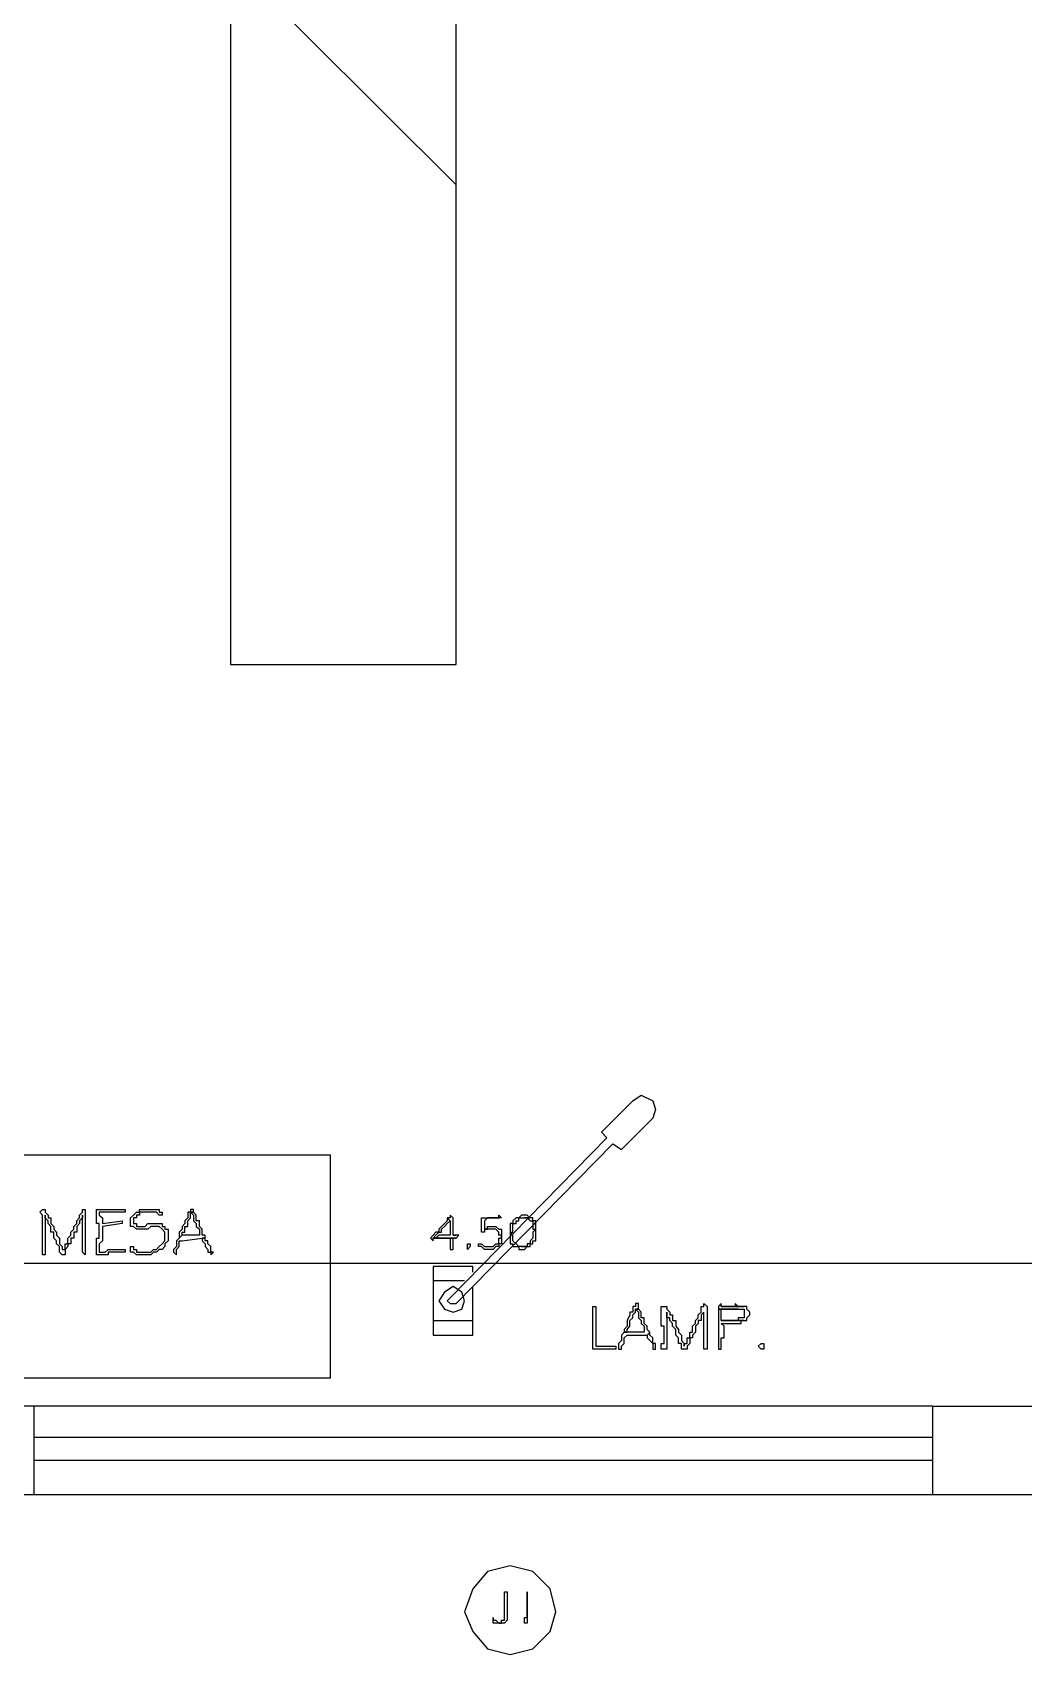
# Model space of a CAD drawing. Header units: millimetres. Extents: x -518.8 to -461.2, y 3.5 to 44.2.
# Drawn here: x -499.084 to -496.872, y 4.398 to 8.018 of the extents above; entities that cross this region are included whole.
import ezdxf

# ---------------------------------------------------------------- set-up
doc = ezdxf.new("R2010")
doc.units = ezdxf.units.MM
doc.header["$MEASUREMENT"] = 0
for name, color, linetype in [('10', 10, 'Continuous'), ('12', 12, 'Continuous'), ('151', 151, 'Continuous'), ('16', 16, 'Continuous'), ('8', 8, 'Continuous'), ('MYSOLIDS', 7, 'Continuous')]:
    doc.layers.add(name, color=color, linetype=linetype)

msp = doc.modelspace()

# ---------------------------------------------------------------- linework, layer by layer
at = {"layer": '10'}
for points in [[(-497.0752, 4.9526), (-495.8211, 4.9526), (-495.8211, 4.9526), (-495.8211, 8.8421)], [(-499.0805, 4.9526), (-500.3346, 4.9526)], [(-499.0805, 4.9526), (-499.0805, 4.7548)], [(-497.0752, 4.9526), (-497.0752, 4.7548)], [(-499.0805, 4.7548), (-500.5324, 4.7548)], [(-494.6181, 4.7548), (-497.0752, 4.7548)]]:
    msp.add_lwpolyline(points, dxfattribs=at)
at = {"layer": '12'}
msp.add_lwpolyline([(-497.9158, 4.4939), (-497.9286, 4.5451), (-497.9669, 4.5834), (-498.0173, 4.5962), (-498.0684, 4.5834), (-498.1008, 4.5451), (-498.1196, 4.4939), (-498.1008, 4.4496), (-498.0684, 4.4112), (-498.0173, 4.3985), (-497.9669, 4.4112), (-497.9286, 4.4496), (-497.9158, 4.4939)], dxfattribs=at)
at = {"layer": '151'}
for points in [[(-498.6414, 8.5112), (-498.6414, 6.6075), (-498.1384, 6.6075), (-498.1384, 8.5112), (-498.6414, 8.5112)], [(-498.1384, 8.1797), (-498.6414, 8.1797), (-498.6414, 8.1797), (-498.1384, 7.6774)], [(-497.8015, 5.5511), (-497.8136, 5.5639), (-497.7436, 5.6338), (-497.7436, 5.6338), (-497.7248, 5.6466), (-497.6993, 5.6338), (-497.6933, 5.6142), (-497.6993, 5.5954)], [(-498.1384, 5.1819), (-497.7887, 5.5383), (-497.7692, 5.5255), (-497.6993, 5.5954)], [(-498.1511, 5.1947), (-497.8015, 5.5511)], [(-498.4188, 5.0157), (-498.4188, 5.5127), (-499.4181, 5.5127), (-499.4181, 5.0157), (-498.4188, 5.0157)], [(-498.1008, 5.2646), (-498.1895, 5.2646)], [(-498.1895, 5.2646), (-498.1895, 5.1112)], [(-498.1008, 5.2518), (-498.1008, 5.2646)], [(-498.1196, 5.2323), (-498.1895, 5.2323)], [(-498.1196, 5.1879), (-498.1256, 5.2067), (-498.1451, 5.2195), (-498.1639, 5.2067), (-498.1767, 5.1879), (-498.1639, 5.1691), (-498.1451, 5.1624), (-498.1256, 5.1691), (-498.1196, 5.1879)], [(-498.1008, 5.1112), (-498.1008, 5.2195)], [(-498.1511, 5.1947), (-498.1579, 5.1879), (-498.1511, 5.1819), (-498.1451, 5.1819), (-498.1384, 5.1819)], [(-498.1895, 5.1436), (-498.1008, 5.1436)], [(-498.1895, 5.1112), (-498.1008, 5.1112)]]:
    msp.add_lwpolyline(points, dxfattribs=at)
at = {"layer": '16'}
msp.add_lwpolyline([(-495.7707, 5.2706), (-500.3797, 5.2706)], dxfattribs=at)
at = {"layer": '8'}
for points in [[(-497.0752, 4.9526), (-499.0805, 4.9526)], [(-497.0752, 4.8827), (-499.0805, 4.8827)], [(-497.0752, 4.8315), (-499.0805, 4.8315)], [(-497.0752, 4.7548), (-499.0805, 4.7548)]]:
    msp.add_lwpolyline(points, dxfattribs=at)
at = {"layer": 'MYSOLIDS'}
for points in [[(-499.0557, 5.3789), (-499.0557, 5.3729), (-499.0557, 5.3661), (-499.0557, 5.3601), (-499.0557, 5.3601), (-499.0557, 5.3533), (-499.0557, 5.3473), (-499.0557, 5.3473), (-499.0557, 5.3406), (-499.0557, 5.3345), (-499.0557, 5.3345), (-499.0557, 5.3278), (-499.0557, 5.3278), (-499.0557, 5.3218), (-499.0557, 5.315), (-499.0557, 5.315), (-499.0557, 5.309), (-499.0557, 5.3022), (-499.0557, 5.3022), (-499.0557, 5.2962), (-499.0557, 5.2902), (-499.0557, 5.2902), (-499.0617, 5.2902), (-499.0617, 5.2902), (-499.0617, 5.2902), (-499.0617, 5.2902), (-499.0617, 5.2962), (-499.0617, 5.2962), (-499.0617, 5.2962), (-499.0617, 5.2962), (-499.0617, 5.3022), (-499.0617, 5.309), (-499.0617, 5.315), (-499.0617, 5.315), (-499.0617, 5.3218), (-499.0617, 5.3278), (-499.0617, 5.3345), (-499.0617, 5.3345), (-499.0617, 5.3406), (-499.0617, 5.3473), (-499.0617, 5.3533), (-499.0617, 5.3533), (-499.0617, 5.3601), (-499.0617, 5.3661), (-499.0617, 5.3729), (-499.0617, 5.3729), (-499.0617, 5.3789), (-499.0677, 5.3857), (-499.0677, 5.3857), (-499.0677, 5.3857), (-499.0677, 5.3857), (-499.0617, 5.3917), (-499.0617, 5.3917), (-499.0617, 5.3917), (-499.0617, 5.3917), (-499.0557, 5.3917), (-499.0557, 5.3857), (-499.0557, 5.3857), (-499.0489, 5.3789), (-499.0489, 5.3789), (-499.0489, 5.3729), (-499.0429, 5.3729), (-499.0429, 5.3661), (-499.0429, 5.3601), (-499.0429, 5.3601), (-499.0361, 5.3533), (-499.0361, 5.3473), (-499.0361, 5.3473), (-499.0301, 5.3406), (-499.0301, 5.3345), (-499.0301, 5.3345), (-499.0233, 5.3278), (-499.0233, 5.3218), (-499.0233, 5.3218), (-499.0233, 5.315), (-499.0173, 5.309), (-499.0173, 5.309), (-499.0173, 5.3022), (-499.0173, 5.3022), (-499.0105, 5.3022), (-499.0105, 5.309), (-499.0105, 5.309), (-499.0105, 5.315), (-499.0045, 5.315), (-499.0045, 5.3218), (-499.0045, 5.3218), (-499.0045, 5.3278), (-498.9978, 5.3345), (-498.9978, 5.3406), (-498.9978, 5.3406), (-498.9918, 5.3473), (-498.9918, 5.3533), (-498.985, 5.3601), (-498.985, 5.3661), (-498.985, 5.3661), (-498.979, 5.3729), (-498.979, 5.3789), (-498.979, 5.3789), (-498.979, 5.3789), (-498.9722, 5.3857), (-498.9722, 5.3917), (-498.9722, 5.3917), (-498.9722, 5.3917), (-498.9722, 5.3917), (-498.9662, 5.3917), (-498.9662, 5.3917), (-498.9662, 5.3857), (-498.9662, 5.3857), (-498.9662, 5.2962), (-498.9662, 5.2962), (-498.9662, 5.2962), (-498.9662, 5.2902), (-498.9662, 5.2902), (-498.9722, 5.2962), (-498.9722, 5.2962), (-498.9722, 5.2962), (-498.9722, 5.2962), (-498.9722, 5.3789), (-498.9722, 5.3729), (-498.979, 5.3661), (-498.979, 5.3601), (-498.985, 5.3533), (-498.985, 5.3473), (-498.985, 5.3406), (-498.9918, 5.3406), (-498.9918, 5.3345), (-498.9918, 5.3278), (-498.9978, 5.3278), (-498.9978, 5.3218), (-498.9978, 5.3218), (-498.9978, 5.315), (-499.0045, 5.315), (-499.0045, 5.309), (-499.0045, 5.309), (-499.0045, 5.309), (-499.0105, 5.3022), (-499.0105, 5.2962), (-499.0105, 5.2902), (-499.0173, 5.2902), (-499.0173, 5.2902), (-499.0173, 5.2902), (-499.0173, 5.2902), (-499.0233, 5.2962), (-499.0233, 5.3022), (-499.0233, 5.3022), (-499.0233, 5.3022), (-499.0233, 5.309), (-499.0301, 5.315), (-499.0301, 5.315), (-499.0301, 5.3218), (-499.0361, 5.3278), (-499.0361, 5.3345), (-499.0361, 5.3406), (-499.0429, 5.3406), (-499.0429, 5.3473), (-499.0429, 5.3533), (-499.0429, 5.3533), (-499.0489, 5.3601), (-499.0489, 5.3601), (-499.0489, 5.3661), (-499.0557, 5.3729), (-499.0557, 5.3729), (-499.0557, 5.3789), (-499.0557, 5.3789), (-499.0557, 5.3789), (-499.0557, 5.3789), (-499.0557, 5.3789)], [(-498.9278, 5.3601), (-498.8835, 5.3661), (-498.8835, 5.3661), (-498.8835, 5.3661), (-498.8835, 5.3661), (-498.8835, 5.3601), (-498.8835, 5.3601), (-498.8835, 5.3601), (-498.8835, 5.3601), (-498.8835, 5.3601), (-498.8835, 5.3601), (-498.9278, 5.3533), (-498.9278, 5.3533), (-498.9278, 5.3533), (-498.9278, 5.3473), (-498.9278, 5.3473), (-498.9278, 5.3406), (-498.9278, 5.3406), (-498.9278, 5.3345), (-498.9278, 5.3278), (-498.9278, 5.3278), (-498.9278, 5.3218), (-498.9278, 5.3218), (-498.9346, 5.315), (-498.9346, 5.309), (-498.9346, 5.3022), (-498.9346, 5.3022), (-498.9346, 5.2962), (-498.9278, 5.2962), (-498.9218, 5.2962), (-498.9151, 5.3022), (-498.9151, 5.3022), (-498.909, 5.3022), (-498.9023, 5.3022), (-498.9023, 5.3022), (-498.8963, 5.3022), (-498.8895, 5.3022), (-498.8895, 5.3022), (-498.8835, 5.3022), (-498.8835, 5.3022), (-498.8767, 5.3022), (-498.8767, 5.3022), (-498.8767, 5.2962), (-498.8767, 5.2962), (-498.8767, 5.2962), (-498.8835, 5.2962), (-498.8895, 5.2962), (-498.8963, 5.2962), (-498.8963, 5.2962), (-498.9023, 5.2962), (-498.9023, 5.2962), (-498.909, 5.2962), (-498.9151, 5.2962), (-498.9151, 5.2902), (-498.9218, 5.2902), (-498.9278, 5.2902), (-498.9278, 5.2902), (-498.9346, 5.2902), (-498.9346, 5.2902), (-498.9406, 5.2902), (-498.9406, 5.2902), (-498.9406, 5.2962), (-498.9406, 5.2962), (-498.9406, 5.3022), (-498.9406, 5.3022), (-498.9406, 5.309), (-498.9406, 5.309), (-498.9406, 5.315), (-498.9406, 5.3218), (-498.9406, 5.3278), (-498.9346, 5.3278), (-498.9346, 5.3345), (-498.9346, 5.3406), (-498.9346, 5.3473), (-498.9346, 5.3473), (-498.9346, 5.3533), (-498.9346, 5.3601), (-498.9406, 5.3601), (-498.9406, 5.3661), (-498.9406, 5.3729), (-498.9406, 5.3729), (-498.9406, 5.3789), (-498.9406, 5.3857), (-498.9406, 5.3857), (-498.9406, 5.3857), (-498.9406, 5.3917), (-498.9406, 5.3917), (-498.9346, 5.3917), (-498.9346, 5.3917), (-498.9278, 5.3917), (-498.9218, 5.3917), (-498.9218, 5.3917), (-498.9218, 5.3917), (-498.9151, 5.3917), (-498.909, 5.3917), (-498.909, 5.3917), (-498.9023, 5.3917), (-498.8963, 5.3917), (-498.8895, 5.3917), (-498.8895, 5.3917), (-498.8835, 5.3917), (-498.8835, 5.3917), (-498.8835, 5.3917), (-498.8767, 5.3917), (-498.8767, 5.3917), (-498.8767, 5.3917), (-498.8767, 5.3917), (-498.8767, 5.3857), (-498.8767, 5.3857), (-498.8835, 5.3857), (-498.8835, 5.3857), (-498.8895, 5.3857), (-498.8963, 5.3857), (-498.9023, 5.3857), (-498.909, 5.3857), (-498.9151, 5.3857), (-498.9218, 5.3857), (-498.9218, 5.3857), (-498.9278, 5.3857), (-498.9346, 5.3857), (-498.9346, 5.3789), (-498.9278, 5.3729), (-498.9278, 5.3729), (-498.9278, 5.3661), (-498.9278, 5.3661), (-498.9278, 5.3601), (-498.9278, 5.3601), (-498.9278, 5.3601), (-498.9278, 5.3601)], [(-498.8008, 5.3789), (-498.8008, 5.3789), (-498.8008, 5.3789), (-498.8008, 5.3789), (-498.8008, 5.3789), (-498.8068, 5.3857), (-498.8068, 5.3857), (-498.8136, 5.3857), (-498.8196, 5.3857), (-498.8196, 5.3857), (-498.8263, 5.3857), (-498.8324, 5.3857), (-498.8324, 5.3857), (-498.8391, 5.3857), (-498.8451, 5.3857), (-498.8451, 5.3789), (-498.8519, 5.3789), (-498.8519, 5.3729), (-498.8579, 5.3729), (-498.8579, 5.3661), (-498.8579, 5.3661), (-498.8579, 5.3601), (-498.8519, 5.3601), (-498.8519, 5.3533), (-498.8451, 5.3533), (-498.8451, 5.3533), (-498.8391, 5.3533), (-498.8391, 5.3533), (-498.8324, 5.3533), (-498.8263, 5.3601), (-498.8263, 5.3601), (-498.8196, 5.3601), (-498.8136, 5.3601), (-498.8068, 5.3601), (-498.8068, 5.3601), (-498.8008, 5.3601), (-498.794, 5.3601), (-498.794, 5.3533), (-498.788, 5.3533), (-498.788, 5.3533), (-498.788, 5.3473), (-498.7812, 5.3473), (-498.7812, 5.3406), (-498.7812, 5.3345), (-498.7812, 5.3345), (-498.7812, 5.3278), (-498.7812, 5.3218), (-498.7812, 5.3218), (-498.788, 5.315), (-498.788, 5.315), (-498.788, 5.309), (-498.794, 5.3022), (-498.794, 5.3022), (-498.794, 5.3022), (-498.8008, 5.3022), (-498.8068, 5.2962), (-498.8068, 5.2962), (-498.8136, 5.2962), (-498.8196, 5.2902), (-498.8196, 5.2902), (-498.8263, 5.2902), (-498.8324, 5.2902), (-498.8391, 5.2902), (-498.8391, 5.2902), (-498.8451, 5.2902), (-498.8451, 5.2902), (-498.8519, 5.2902), (-498.8579, 5.2962), (-498.8579, 5.2962), (-498.8647, 5.2962), (-498.8647, 5.3022), (-498.8647, 5.309), (-498.8647, 5.309), (-498.8647, 5.309), (-498.8647, 5.309), (-498.8647, 5.309), (-498.8647, 5.309), (-498.8579, 5.309), (-498.8579, 5.309), (-498.8579, 5.309), (-498.8579, 5.309), (-498.8579, 5.3022), (-498.8519, 5.3022), (-498.8519, 5.2962), (-498.8451, 5.2962), (-498.8391, 5.2962), (-498.8391, 5.2962), (-498.8324, 5.2962), (-498.8263, 5.2962), (-498.8196, 5.2962), (-498.8196, 5.2962), (-498.8136, 5.3022), (-498.8068, 5.3022), (-498.8068, 5.3022), (-498.8008, 5.309), (-498.8008, 5.309), (-498.8008, 5.309), (-498.794, 5.315), (-498.794, 5.315), (-498.788, 5.3218), (-498.788, 5.3278), (-498.788, 5.3278), (-498.788, 5.3345), (-498.788, 5.3406), (-498.788, 5.3406), (-498.794, 5.3473), (-498.794, 5.3473), (-498.794, 5.3473), (-498.8008, 5.3533), (-498.8068, 5.3533), (-498.8068, 5.3533), (-498.8136, 5.3533), (-498.8136, 5.3533), (-498.8196, 5.3533), (-498.8263, 5.3473), (-498.8324, 5.3473), (-498.8391, 5.3473), (-498.8391, 5.3473), (-498.8451, 5.3473), (-498.8519, 5.3473), (-498.8519, 5.3473), (-498.8579, 5.3533), (-498.8579, 5.3533), (-498.8647, 5.3533), (-498.8647, 5.3601), (-498.8647, 5.3661), (-498.8647, 5.3661), (-498.8647, 5.3661), (-498.8647, 5.3729), (-498.8579, 5.3789), (-498.8579, 5.3789), (-498.8519, 5.3857), (-498.8519, 5.3857), (-498.8451, 5.3857), (-498.8451, 5.3917), (-498.8391, 5.3917), (-498.8324, 5.3917), (-498.8324, 5.3917), (-498.8263, 5.3917), (-498.8196, 5.3917), (-498.8196, 5.3917), (-498.8136, 5.3917), (-498.8068, 5.3917), (-498.8068, 5.3917), (-498.8008, 5.3917), (-498.8008, 5.3857), (-498.794, 5.3857), (-498.794, 5.3857), (-498.794, 5.3789), (-498.794, 5.3789), (-498.8008, 5.3789), (-498.8008, 5.3789), (-498.8008, 5.3789), (-498.8008, 5.3789), (-498.8008, 5.3789)], [(-498.7241, 5.3857), (-498.7308, 5.3857), (-498.7241, 5.3789), (-498.7241, 5.3789), (-498.7241, 5.3729), (-498.7241, 5.3661), (-498.7181, 5.3601), (-498.7181, 5.3601), (-498.7181, 5.3533), (-498.7181, 5.3533), (-498.7113, 5.3473), (-498.7113, 5.3406), (-498.7113, 5.3406), (-498.7113, 5.3345), (-498.7496, 5.3345), (-498.7564, 5.3278), (-498.7564, 5.3278), (-498.7624, 5.3218), (-498.7624, 5.315), (-498.7624, 5.315), (-498.7624, 5.315), (-498.7624, 5.309), (-498.7692, 5.3022), (-498.7692, 5.2962), (-498.7692, 5.2962), (-498.7692, 5.2962), (-498.7624, 5.2902), (-498.7624, 5.2962), (-498.7624, 5.2962), (-498.7624, 5.3022), (-498.7564, 5.309), (-498.7564, 5.309), (-498.7564, 5.309), (-498.7564, 5.315), (-498.7564, 5.3218), (-498.7496, 5.3218), (-498.7053, 5.3278), (-498.6985, 5.3278), (-498.6985, 5.3345), (-498.7053, 5.3345), (-498.7053, 5.3406), (-498.7053, 5.3473), (-498.7053, 5.3473), (-498.7113, 5.3533), (-498.7113, 5.3601), (-498.7113, 5.3601), (-498.7113, 5.3661), (-498.7181, 5.3661), (-498.7181, 5.3729), (-498.7181, 5.3729), (-498.7181, 5.3789), (-498.7181, 5.3789), (-498.7241, 5.3857), (-498.7241, 5.3857)], [(-498.7308, 5.3917), (-498.7308, 5.3917), (-498.7308, 5.3917), (-498.7308, 5.3917), (-498.7308, 5.3857), (-498.7369, 5.3857), (-498.7369, 5.3789), (-498.7369, 5.3729), (-498.7436, 5.3661), (-498.7436, 5.3601), (-498.7496, 5.3533), (-498.7496, 5.3533), (-498.7496, 5.3473), (-498.7496, 5.3473), (-498.7564, 5.3406), (-498.7564, 5.3345), (-498.7564, 5.3278), (-498.7496, 5.3345), (-498.7496, 5.3345), (-498.7496, 5.3406), (-498.7436, 5.3406), (-498.7436, 5.3473), (-498.7436, 5.3533), (-498.7436, 5.3533), (-498.7369, 5.3533), (-498.7369, 5.3601), (-498.7369, 5.3661), (-498.7369, 5.3661), (-498.7308, 5.3729), (-498.7308, 5.3789), (-498.7308, 5.3857), (-498.7241, 5.3857), (-498.7241, 5.3917), (-498.7241, 5.3917), (-498.7308, 5.3917), (-498.7308, 5.3917)], [(-498.1579, 5.3729), (-498.1579, 5.3661), (-498.1579, 5.3661), (-498.1639, 5.3601), (-498.1639, 5.3601), (-498.1639, 5.3601), (-498.1707, 5.3533), (-498.1707, 5.3533), (-498.1707, 5.3533), (-498.1767, 5.3473), (-498.1767, 5.3473), (-498.1767, 5.3406), (-498.1835, 5.3406), (-498.1835, 5.3406), (-498.1895, 5.3345), (-498.1895, 5.3345), (-498.1895, 5.3345), (-498.1895, 5.3345), (-498.1955, 5.3278), (-498.1955, 5.3278), (-498.1955, 5.3278), (-498.1895, 5.3218), (-498.1895, 5.3218), (-498.1895, 5.3278), (-498.1835, 5.3278), (-498.1835, 5.3278), (-498.1767, 5.3278), (-498.1767, 5.3278), (-498.1707, 5.3278), (-498.1707, 5.3278), (-498.1639, 5.3278), (-498.1639, 5.3278), (-498.1579, 5.3278), (-498.1579, 5.3278), (-498.1511, 5.3278), (-498.1451, 5.3278), (-498.1451, 5.3278), (-498.1451, 5.3278), (-498.1451, 5.3278), (-498.1384, 5.3278), (-498.1895, 5.3278), (-498.1835, 5.3345), (-498.1835, 5.3345), (-498.1835, 5.3345), (-498.1767, 5.3406), (-498.1767, 5.3406), (-498.1707, 5.3406), (-498.1707, 5.3473), (-498.1707, 5.3473), (-498.1639, 5.3533), (-498.1639, 5.3533), (-498.1639, 5.3533), (-498.1579, 5.3601), (-498.1579, 5.3601), (-498.1579, 5.3601), (-498.1511, 5.3661), (-498.1511, 5.3661), (-498.1579, 5.3729), (-498.1579, 5.3729)], [(-498.1511, 5.3789), (-498.1511, 5.3789), (-498.1511, 5.3729), (-498.1511, 5.3729), (-498.1579, 5.3729), (-498.1511, 5.3661), (-498.1511, 5.3661), (-498.1511, 5.3601), (-498.1511, 5.3601), (-498.1511, 5.3533), (-498.1511, 5.3533), (-498.1511, 5.3533), (-498.1511, 5.3473), (-498.1511, 5.3473), (-498.1511, 5.3406), (-498.1511, 5.3406), (-498.1511, 5.3345), (-498.1511, 5.3345), (-498.1579, 5.3345), (-498.1579, 5.3345), (-498.1639, 5.3345), (-498.1639, 5.3345), (-498.1707, 5.3345), (-498.1707, 5.3345), (-498.1767, 5.3345), (-498.1767, 5.3345), (-498.1835, 5.3278), (-498.1835, 5.3278), (-498.1895, 5.3278), (-498.1384, 5.3278), (-498.1384, 5.3278), (-498.1324, 5.3345), (-498.1384, 5.3345), (-498.1451, 5.3345), (-498.1451, 5.3406), (-498.1451, 5.3406), (-498.1451, 5.3473), (-498.1451, 5.3473), (-498.1451, 5.3533), (-498.1451, 5.3533), (-498.1451, 5.3601), (-498.1451, 5.3601), (-498.1451, 5.3661), (-498.1451, 5.3661), (-498.1451, 5.3729), (-498.1451, 5.3729), (-498.1451, 5.3729), (-498.1511, 5.3789), (-498.1511, 5.3789)], [(-498.0752, 5.3661), (-498.0752, 5.3661), (-498.0752, 5.3601), (-498.0752, 5.3601), (-498.0752, 5.3601), (-498.0752, 5.3533), (-498.0752, 5.3473), (-498.0752, 5.3473), (-498.0752, 5.3473), (-498.0752, 5.3473), (-498.0684, 5.3473), (-498.0684, 5.3533), (-498.0684, 5.3533), (-498.0624, 5.3533), (-498.0624, 5.3533), (-498.0557, 5.3533), (-498.0557, 5.3533), (-498.0557, 5.3533), (-498.0496, 5.3533), (-498.0496, 5.3533), (-498.0429, 5.3473), (-498.0429, 5.3473), (-498.0429, 5.3473), (-498.0369, 5.3473), (-498.0369, 5.3406), (-498.0369, 5.3406), (-498.0369, 5.3345), (-498.0369, 5.3345), (-498.0369, 5.3345), (-498.0369, 5.3278), (-498.0369, 5.3218), (-498.0369, 5.3218), (-498.0369, 5.3218), (-498.0369, 5.315), (-498.0429, 5.315), (-498.0429, 5.315), (-498.0429, 5.309), (-498.0429, 5.309), (-498.0496, 5.309), (-498.0496, 5.309), (-498.0557, 5.3022), (-498.0557, 5.3022), (-498.0624, 5.3022), (-498.0624, 5.3022), (-498.0684, 5.3022), (-498.0684, 5.3022), (-498.0752, 5.3022), (-498.0752, 5.3022), (-498.0812, 5.309), (-498.0812, 5.309), (-498.0812, 5.309), (-498.088, 5.309), (-498.088, 5.315), (-498.088, 5.315), (-498.088, 5.315), (-498.0812, 5.315), (-498.0812, 5.315), (-498.0812, 5.315), (-498.0812, 5.315), (-498.0812, 5.315), (-498.0812, 5.315), (-498.0752, 5.309), (-498.0752, 5.309), (-498.0752, 5.309), (-498.0684, 5.309), (-498.0684, 5.309), (-498.0684, 5.309), (-498.0624, 5.309), (-498.0624, 5.309), (-498.0557, 5.309), (-498.0557, 5.309), (-498.0496, 5.315), (-498.0496, 5.315), (-498.0496, 5.315), (-498.0429, 5.315), (-498.0429, 5.3218), (-498.0429, 5.3218), (-498.0429, 5.3278), (-498.0369, 5.3278), (-498.0369, 5.3345), (-498.0429, 5.3345), (-498.0429, 5.3406), (-498.0429, 5.3406), (-498.0429, 5.3406), (-498.0429, 5.3406), (-498.0496, 5.3473), (-498.0496, 5.3473), (-498.0496, 5.3473), (-498.0557, 5.3473), (-498.0557, 5.3473), (-498.0624, 5.3473), (-498.0624, 5.3473), (-498.0624, 5.3473), (-498.0684, 5.3473), (-498.0684, 5.3473), (-498.0752, 5.3473), (-498.0752, 5.3406), (-498.0752, 5.3406), (-498.0812, 5.3406), (-498.0812, 5.3406), (-498.0812, 5.3406), (-498.0812, 5.3406), (-498.0812, 5.3473), (-498.0812, 5.3473), (-498.0812, 5.3473), (-498.0812, 5.3533), (-498.0812, 5.3533), (-498.0812, 5.3533), (-498.0812, 5.3601), (-498.0812, 5.3661), (-498.0812, 5.3661), (-498.0812, 5.3661), (-498.0812, 5.3661), (-498.0812, 5.3729), (-498.0812, 5.3729), (-498.0812, 5.3729), (-498.0752, 5.3729), (-498.0752, 5.3729), (-498.0684, 5.3729), (-498.0684, 5.3729), (-498.0624, 5.3729), (-498.0624, 5.3729), (-498.0557, 5.3729), (-498.0557, 5.3729), (-498.0496, 5.3729), (-498.0496, 5.3729), (-498.0496, 5.3729), (-498.0429, 5.3729), (-498.0429, 5.3789), (-498.0429, 5.3789), (-498.0369, 5.3729), (-498.0369, 5.3729), (-498.0369, 5.3729), (-498.0369, 5.3729), (-498.0369, 5.3729), (-498.0429, 5.3729), (-498.0429, 5.3729), (-498.0429, 5.3729), (-498.0496, 5.3729), (-498.0496, 5.3729), (-498.0557, 5.3729), (-498.0624, 5.3729), (-498.0624, 5.3729), (-498.0684, 5.3729), (-498.0752, 5.3661), (-498.0752, 5.3661), (-498.0752, 5.3661), (-498.0752, 5.3661), (-498.0752, 5.3661), (-498.0752, 5.3661)], [(-497.9857, 5.3789), (-497.9857, 5.3789), (-497.9925, 5.3789), (-497.9925, 5.3789), (-497.9985, 5.3729), (-497.9985, 5.3729), (-498.0045, 5.3729), (-498.0045, 5.3729), (-498.0113, 5.3661), (-498.0113, 5.3661), (-498.0113, 5.3661), (-498.0113, 5.3601), (-498.0173, 5.3601), (-498.0173, 5.3533), (-498.0173, 5.3533), (-498.0173, 5.3533), (-498.0173, 5.3473), (-498.0173, 5.3473), (-498.0173, 5.3406), (-498.0173, 5.3406), (-498.0173, 5.3345), (-498.0173, 5.3345), (-498.0173, 5.3278), (-498.0173, 5.3278), (-498.0173, 5.3218), (-498.0173, 5.3218), (-498.0173, 5.315), (-498.0113, 5.315), (-498.0113, 5.315), (-498.0113, 5.309), (-498.0045, 5.309), (-498.0045, 5.309), (-497.9985, 5.309), (-497.9985, 5.309), (-497.9985, 5.3022), (-497.9925, 5.3022), (-497.9925, 5.3022), (-497.9857, 5.3022), (-497.9857, 5.3022), (-497.9797, 5.309), (-497.9797, 5.309), (-497.9797, 5.309), (-497.9925, 5.309), (-497.9925, 5.309), (-497.9925, 5.309), (-497.9985, 5.309), (-497.9985, 5.309), (-498.0045, 5.315), (-498.0045, 5.315), (-498.0045, 5.315), (-498.0113, 5.3218), (-498.0113, 5.3218), (-498.0113, 5.3278), (-498.0113, 5.3278), (-498.0113, 5.3345), (-498.0113, 5.3345), (-498.0173, 5.3406), (-498.0173, 5.3406), (-498.0113, 5.3406), (-498.0113, 5.3473), (-498.0113, 5.3473), (-498.0113, 5.3533), (-498.0113, 5.3533), (-498.0113, 5.3601), (-498.0113, 5.3601), (-498.0045, 5.3601), (-498.0045, 5.3661), (-498.0045, 5.3661), (-497.9985, 5.3661), (-497.9985, 5.3661), (-497.9985, 5.3729), (-497.9925, 5.3729), (-497.9925, 5.3729), (-497.9857, 5.3729), (-497.973, 5.3729), (-497.973, 5.3729), (-497.973, 5.3729), (-497.9797, 5.3789), (-497.9797, 5.3789), (-497.9857, 5.3789), (-497.9857, 5.3789)], [(-497.973, 5.3729), (-497.9857, 5.3729), (-497.9857, 5.3729), (-497.9797, 5.3729), (-497.9797, 5.3729), (-497.973, 5.3661), (-497.973, 5.3661), (-497.9669, 5.3661), (-497.9669, 5.3661), (-497.9669, 5.3601), (-497.9669, 5.3601), (-497.9669, 5.3533), (-497.9669, 5.3533), (-497.9669, 5.3473), (-497.9602, 5.3473), (-497.9602, 5.3473), (-497.9669, 5.3406), (-497.9669, 5.3406), (-497.9669, 5.3345), (-497.9669, 5.3345), (-497.9669, 5.3345), (-497.9669, 5.3278), (-497.9669, 5.3278), (-497.973, 5.3218), (-497.973, 5.3218), (-497.973, 5.3218), (-497.973, 5.315), (-497.9797, 5.315), (-497.9797, 5.315), (-497.9797, 5.309), (-497.9857, 5.309), (-497.9857, 5.309), (-497.9925, 5.309), (-497.9797, 5.309), (-497.973, 5.309), (-497.973, 5.315), (-497.973, 5.315), (-497.9669, 5.315), (-497.9669, 5.3218), (-497.9669, 5.3218), (-497.9602, 5.3218), (-497.9602, 5.3278), (-497.9602, 5.3278), (-497.9602, 5.3345), (-497.9602, 5.3345), (-497.9602, 5.3406), (-497.9602, 5.3406), (-497.9602, 5.3473), (-497.9602, 5.3473), (-497.9602, 5.3533), (-497.9602, 5.3533), (-497.9602, 5.3601), (-497.9602, 5.3601), (-497.9602, 5.3661), (-497.9669, 5.3661), (-497.9669, 5.3661), (-497.9669, 5.3661), (-497.9669, 5.3729), (-497.973, 5.3729), (-497.973, 5.3729)], [(-498.6985, 5.3278), (-498.7053, 5.3278), (-498.7053, 5.3278), (-498.7053, 5.3218), (-498.6985, 5.315), (-498.6985, 5.315), (-498.6985, 5.309), (-498.6925, 5.3022), (-498.6925, 5.2962), (-498.6857, 5.2962), (-498.6857, 5.2902), (-498.6857, 5.2902), (-498.6857, 5.2902), (-498.6797, 5.2962), (-498.6857, 5.2962), (-498.6857, 5.3022), (-498.6857, 5.309), (-498.6925, 5.315), (-498.6925, 5.3218), (-498.6985, 5.3218), (-498.6985, 5.3278), (-498.6985, 5.3278)], [(-498.1451, 5.3278), (-498.1511, 5.3278), (-498.1511, 5.3278), (-498.1511, 5.3278), (-498.1511, 5.3218), (-498.1511, 5.315), (-498.1511, 5.309), (-498.1511, 5.309), (-498.1511, 5.3022), (-498.1511, 5.3022), (-498.1511, 5.3022), (-498.1451, 5.3022), (-498.1451, 5.309), (-498.1451, 5.309), (-498.1451, 5.309), (-498.1451, 5.315), (-498.1451, 5.315), (-498.1451, 5.3218), (-498.1451, 5.3218), (-498.1451, 5.3278), (-498.1451, 5.3278), (-498.1451, 5.3278)], [(-498.1384, 5.3345), (-498.1384, 5.3345), (-498.1451, 5.3345), (-498.1451, 5.3345), (-498.1451, 5.3345), (-498.1384, 5.3345), (-498.1384, 5.3345), (-498.1384, 5.3345), (-498.1384, 5.3345)], [(-498.1128, 5.3022), (-498.1128, 5.309), (-498.1128, 5.309), (-498.1128, 5.309), (-498.1128, 5.309), (-498.1128, 5.315), (-498.1128, 5.315), (-498.1128, 5.315), (-498.1128, 5.315), (-498.1068, 5.315), (-498.1068, 5.315), (-498.1068, 5.309), (-498.1068, 5.309), (-498.1068, 5.309), (-498.1068, 5.309), (-498.1128, 5.3022), (-498.1128, 5.3022), (-498.1128, 5.3022), (-498.1128, 5.3022), (-498.1128, 5.3022)], [(-497.7376, 5.1819), (-497.7376, 5.1819), (-497.7376, 5.1819), (-497.7376, 5.1751), (-497.7436, 5.1751), (-497.7436, 5.1691), (-497.7436, 5.1624), (-497.7504, 5.1624), (-497.7504, 5.1563), (-497.7564, 5.1436), (-497.7564, 5.1436), (-497.7564, 5.1368), (-497.7564, 5.1368), (-497.7564, 5.1308), (-497.7632, 5.124), (-497.7632, 5.124), (-497.7632, 5.118), (-497.7564, 5.118), (-497.7564, 5.118), (-497.7564, 5.124), (-497.7504, 5.1308), (-497.7504, 5.1368), (-497.7504, 5.1368), (-497.7504, 5.1368), (-497.7504, 5.1436), (-497.7436, 5.1496), (-497.7436, 5.1496), (-497.7436, 5.1563), (-497.7376, 5.1624), (-497.7376, 5.1624), (-497.7376, 5.1691), (-497.7308, 5.1691), (-497.7308, 5.1751), (-497.7308, 5.1819), (-497.7376, 5.1819), (-497.7376, 5.1819)], [(-497.6677, 5.1624), (-497.6677, 5.1563), (-497.6677, 5.1563), (-497.6677, 5.1496), (-497.6677, 5.1436), (-497.6677, 5.1368), (-497.6677, 5.1368), (-497.6677, 5.1368), (-497.6677, 5.1308), (-497.6677, 5.124), (-497.6677, 5.118), (-497.6677, 5.118), (-497.6677, 5.1112), (-497.6677, 5.1052), (-497.6677, 5.1052), (-497.6677, 5.0992), (-497.6677, 5.0924), (-497.6677, 5.0924), (-497.6677, 5.0864), (-497.6677, 5.0797), (-497.6737, 5.0797), (-497.6737, 5.0797), (-497.6737, 5.0797), (-497.6737, 5.0797), (-497.6737, 5.0797), (-497.6737, 5.0797), (-497.6805, 5.0797), (-497.6805, 5.0797), (-497.6805, 5.0864), (-497.6805, 5.0864), (-497.6805, 5.0924), (-497.6737, 5.0924), (-497.6737, 5.0992), (-497.6737, 5.1052), (-497.6737, 5.1052), (-497.6737, 5.1112), (-497.6737, 5.118), (-497.6737, 5.124), (-497.6737, 5.1308), (-497.6805, 5.1308), (-497.6805, 5.1368), (-497.6805, 5.1436), (-497.6805, 5.1496), (-497.6805, 5.1496), (-497.6805, 5.1563), (-497.6805, 5.1624), (-497.6805, 5.1624), (-497.6805, 5.1691), (-497.6805, 5.1691), (-497.6805, 5.1751), (-497.6805, 5.1751), (-497.6737, 5.1751), (-497.6737, 5.1751), (-497.6737, 5.1751), (-497.6737, 5.1751), (-497.6737, 5.1751), (-497.6677, 5.1751), (-497.6677, 5.1691), (-497.6609, 5.1624), (-497.6609, 5.1624), (-497.6609, 5.1563), (-497.6609, 5.1563), (-497.6549, 5.1563), (-497.6549, 5.1496), (-497.6549, 5.1436), (-497.6481, 5.1436), (-497.6481, 5.1368), (-497.6481, 5.1308), (-497.6421, 5.124), (-497.6421, 5.124), (-497.6421, 5.118), (-497.6421, 5.118), (-497.6354, 5.1112), (-497.6354, 5.1052), (-497.6354, 5.0992), (-497.6354, 5.0992), (-497.6293, 5.0924), (-497.6293, 5.0864), (-497.6293, 5.0864), (-497.6293, 5.0924), (-497.6226, 5.0924), (-497.6226, 5.0992), (-497.6226, 5.0992), (-497.6226, 5.1052), (-497.6166, 5.1052), (-497.6166, 5.1112), (-497.6166, 5.118), (-497.6105, 5.118), (-497.6105, 5.124), (-497.6105, 5.1308), (-497.6038, 5.1368), (-497.6038, 5.1368), (-497.6038, 5.1436), (-497.5978, 5.1496), (-497.5978, 5.1563), (-497.5978, 5.1563), (-497.591, 5.1624), (-497.591, 5.1691), (-497.591, 5.1691), (-497.591, 5.1751), (-497.585, 5.1751), (-497.585, 5.1751), (-497.585, 5.1819), (-497.585, 5.1819), (-497.5782, 5.1751), (-497.5782, 5.1751), (-497.5782, 5.1751), (-497.5782, 5.1751), (-497.5782, 5.0864), (-497.5782, 5.0797), (-497.5782, 5.0797), (-497.5782, 5.0797), (-497.5782, 5.0797), (-497.585, 5.0797), (-497.585, 5.0797), (-497.585, 5.0864), (-497.585, 5.0864), (-497.585, 5.1624), (-497.591, 5.1563), (-497.591, 5.1496), (-497.591, 5.1436), (-497.5978, 5.1436), (-497.5978, 5.1368), (-497.6038, 5.1308), (-497.6038, 5.124), (-497.6038, 5.118), (-497.6038, 5.118), (-497.6105, 5.1112), (-497.6105, 5.1112), (-497.6105, 5.1052), (-497.6166, 5.1052), (-497.6166, 5.0992), (-497.6166, 5.0992), (-497.6166, 5.0924), (-497.6166, 5.0924), (-497.6226, 5.0864), (-497.6226, 5.0797), (-497.6293, 5.0797), (-497.6293, 5.0797), (-497.6293, 5.0797), (-497.6293, 5.0797), (-497.6293, 5.0797), (-497.6354, 5.0797), (-497.6354, 5.0864), (-497.6354, 5.0924), (-497.6354, 5.0924), (-497.6421, 5.0924), (-497.6421, 5.0992), (-497.6421, 5.1052), (-497.6481, 5.1112), (-497.6481, 5.118), (-497.6481, 5.118), (-497.6481, 5.124), (-497.6549, 5.1308), (-497.6549, 5.1308), (-497.6549, 5.1368), (-497.6609, 5.1436), (-497.6609, 5.1436), (-497.6609, 5.1496), (-497.6677, 5.1496), (-497.6677, 5.1563), (-497.6677, 5.1624), (-497.6677, 5.1624), (-497.6677, 5.1624), (-497.6677, 5.1624), (-497.6677, 5.1624), (-497.6677, 5.1624)], [(-497.5466, 5.1819), (-497.5527, 5.1751), (-497.5527, 5.1751), (-497.5527, 5.1751), (-497.5527, 5.1691), (-497.5083, 5.1691), (-497.5083, 5.1691), (-497.5083, 5.1691), (-497.5023, 5.1691), (-497.4955, 5.1691), (-497.4955, 5.1691), (-497.4955, 5.1624), (-497.4955, 5.1624), (-497.4955, 5.1563), (-497.4955, 5.1563), (-497.4955, 5.1496), (-497.5023, 5.1496), (-497.5023, 5.1496), (-497.5083, 5.1496), (-497.5083, 5.1436), (-497.5151, 5.1436), (-497.5151, 5.1436), (-497.5211, 5.1436), (-497.5271, 5.1436), (-497.5339, 5.1436), (-497.5399, 5.1436), (-497.5466, 5.1436), (-497.4955, 5.1436), (-497.4955, 5.1436), (-497.4895, 5.1436), (-497.4895, 5.1496), (-497.4895, 5.1496), (-497.4827, 5.1563), (-497.4827, 5.1624), (-497.4827, 5.1624), (-497.4895, 5.1691), (-497.4895, 5.1691), (-497.4895, 5.1751), (-497.4955, 5.1751), (-497.5466, 5.1751), (-497.5466, 5.1751), (-497.5466, 5.1819), (-497.5466, 5.1819)], [(-497.5151, 5.1819), (-497.5151, 5.1751), (-497.5211, 5.1751), (-497.5271, 5.1751), (-497.5271, 5.1751), (-497.5339, 5.1751), (-497.5399, 5.1751), (-497.5466, 5.1751), (-497.4955, 5.1751), (-497.4955, 5.1751), (-497.5023, 5.1751), (-497.5083, 5.1751), (-497.5151, 5.1819), (-497.5151, 5.1819)], [(-497.8263, 5.0864), (-497.8203, 5.0864), (-497.8136, 5.0864), (-497.8136, 5.0864), (-497.8075, 5.0864), (-497.8015, 5.0864), (-497.8015, 5.0864), (-497.7948, 5.0864), (-497.7887, 5.0864), (-497.7887, 5.0864), (-497.782, 5.0864), (-497.782, 5.0864), (-497.782, 5.0864), (-497.782, 5.0864), (-497.782, 5.0864), (-497.782, 5.0797), (-497.7887, 5.0797), (-497.7887, 5.0797), (-497.7948, 5.0797), (-497.7948, 5.0797), (-497.8015, 5.0797), (-497.8015, 5.0797), (-497.8075, 5.0797), (-497.8136, 5.0797), (-497.8203, 5.0797), (-497.8203, 5.0797), (-497.8263, 5.0797), (-497.8263, 5.0797), (-497.8263, 5.0797), (-497.8331, 5.0797), (-497.8331, 5.0797), (-497.8331, 5.0797), (-497.8331, 5.0797), (-497.8331, 5.0864), (-497.8331, 5.0864), (-497.8331, 5.0924), (-497.8331, 5.0992), (-497.8331, 5.0992), (-497.8331, 5.1052), (-497.8331, 5.1112), (-497.8331, 5.118), (-497.8331, 5.118), (-497.8331, 5.124), (-497.8331, 5.1308), (-497.8331, 5.1368), (-497.8331, 5.1368), (-497.8331, 5.1368), (-497.8331, 5.1436), (-497.8331, 5.1496), (-497.8331, 5.1563), (-497.8331, 5.1563), (-497.8331, 5.1624), (-497.8331, 5.1691), (-497.8331, 5.1751), (-497.8331, 5.1751), (-497.8331, 5.1751), (-497.8331, 5.1751), (-497.8331, 5.1751), (-497.8331, 5.1751), (-497.8263, 5.1751), (-497.8263, 5.1751), (-497.8263, 5.1751), (-497.8263, 5.1751), (-497.8263, 5.1751), (-497.8263, 5.1691), (-497.8263, 5.1624), (-497.8263, 5.1563), (-497.8263, 5.1563), (-497.8263, 5.1496), (-497.8263, 5.1436), (-497.8263, 5.1436), (-497.8263, 5.1368), (-497.8263, 5.1308), (-497.8263, 5.124), (-497.8263, 5.124), (-497.8263, 5.118), (-497.8263, 5.118), (-497.8263, 5.1112), (-497.8263, 5.1052), (-497.8263, 5.1052), (-497.8263, 5.0992), (-497.8263, 5.0992), (-497.8263, 5.0924), (-497.8263, 5.0864), (-497.8263, 5.0864), (-497.8263, 5.0864), (-497.8263, 5.0864), (-497.8263, 5.0864)], [(-497.7308, 5.1691), (-497.7376, 5.1691), (-497.7376, 5.1691), (-497.7308, 5.1624), (-497.7308, 5.1563), (-497.7308, 5.1563), (-497.7308, 5.1496), (-497.7248, 5.1436), (-497.7248, 5.1436), (-497.7248, 5.1368), (-497.7248, 5.1368), (-497.7181, 5.1308), (-497.7181, 5.124), (-497.7181, 5.118), (-497.7564, 5.118), (-497.7632, 5.118), (-497.7692, 5.1112), (-497.7692, 5.1112), (-497.7692, 5.1052), (-497.7692, 5.0992), (-497.7692, 5.0992), (-497.776, 5.0924), (-497.776, 5.0864), (-497.776, 5.0864), (-497.776, 5.0864), (-497.776, 5.0797), (-497.7692, 5.0797), (-497.7692, 5.0797), (-497.7692, 5.0797), (-497.7692, 5.0864), (-497.7632, 5.0924), (-497.7632, 5.0924), (-497.7632, 5.0992), (-497.7632, 5.1052), (-497.7632, 5.1052), (-497.7564, 5.1112), (-497.7121, 5.1112), (-497.706, 5.118), (-497.706, 5.118), (-497.7121, 5.124), (-497.7121, 5.1308), (-497.7121, 5.1308), (-497.7181, 5.1368), (-497.7181, 5.1368), (-497.7181, 5.1436), (-497.7181, 5.1496), (-497.7248, 5.1496), (-497.7248, 5.1563), (-497.7248, 5.1563), (-497.7248, 5.1563), (-497.7248, 5.1624), (-497.7308, 5.1691), (-497.7308, 5.1691), (-497.7308, 5.1691)], [(-497.5527, 5.1691), (-497.5527, 5.1691), (-497.5527, 5.1691), (-497.5527, 5.1624), (-497.5527, 5.1624), (-497.5527, 5.1563), (-497.5527, 5.1496), (-497.5527, 5.1496), (-497.5527, 5.1436), (-497.5527, 5.1368), (-497.5527, 5.1308), (-497.5527, 5.1308), (-497.5527, 5.124), (-497.5527, 5.118), (-497.5527, 5.1112), (-497.5527, 5.1112), (-497.5527, 5.1052), (-497.5527, 5.0992), (-497.5527, 5.0924), (-497.5527, 5.0924), (-497.5527, 5.0864), (-497.5527, 5.0797), (-497.5527, 5.0797), (-497.5466, 5.0797), (-497.5466, 5.0797), (-497.5466, 5.0864), (-497.5466, 5.0864), (-497.5466, 5.0864), (-497.5466, 5.0924), (-497.5466, 5.0992), (-497.5466, 5.1052), (-497.5399, 5.1052), (-497.5399, 5.1112), (-497.5399, 5.118), (-497.5399, 5.124), (-497.5399, 5.124), (-497.5399, 5.1308), (-497.5399, 5.1308), (-497.5466, 5.1368), (-497.5399, 5.1368), (-497.5399, 5.1368), (-497.5339, 5.1368), (-497.5271, 5.1368), (-497.5211, 5.1368), (-497.5151, 5.1368), (-497.5151, 5.1368), (-497.5083, 5.1368), (-497.5023, 5.1368), (-497.5023, 5.1436), (-497.4955, 5.1436), (-497.5466, 5.1436), (-497.5466, 5.1436), (-497.5466, 5.1496), (-497.5466, 5.1496), (-497.5466, 5.1563), (-497.5466, 5.1624), (-497.5466, 5.1691), (-497.5466, 5.1691), (-497.5399, 5.1691), (-497.5339, 5.1691), (-497.5271, 5.1691), (-497.5271, 5.1691), (-497.5271, 5.1691), (-497.5211, 5.1691), (-497.5151, 5.1691), (-497.5083, 5.1691), (-497.5527, 5.1691), (-497.5527, 5.1691)], [(-497.706, 5.118), (-497.7121, 5.1112), (-497.7121, 5.1112), (-497.7121, 5.1112), (-497.7121, 5.1052), (-497.706, 5.0992), (-497.706, 5.0992), (-497.6993, 5.0924), (-497.6993, 5.0864), (-497.6993, 5.0797), (-497.6933, 5.0797), (-497.6933, 5.0797), (-497.6933, 5.0797), (-497.6933, 5.0797), (-497.6933, 5.0864), (-497.6933, 5.0924), (-497.6993, 5.0924), (-497.6993, 5.0992), (-497.6993, 5.1052), (-497.706, 5.1112), (-497.706, 5.118), (-497.706, 5.118)], [(-497.4572, 5.0797), (-497.4572, 5.0797), (-497.4572, 5.0797), (-497.4639, 5.0864), (-497.4639, 5.0864), (-497.4639, 5.0864), (-497.4572, 5.0924), (-497.4572, 5.0924), (-497.4511, 5.0924), (-497.4511, 5.0924), (-497.4511, 5.0924), (-497.4511, 5.0864), (-497.4511, 5.0864), (-497.4511, 5.0797), (-497.4511, 5.0797), (-497.4572, 5.0797), (-497.4572, 5.0797), (-497.4572, 5.0797), (-497.4572, 5.0797), (-497.4572, 5.0797)], [(-498.0301, 4.4879), (-498.0301, 4.5383), (-498.0301, 4.5383), (-498.0301, 4.5383), (-498.0241, 4.5383), (-498.0241, 4.5383), (-498.0241, 4.5383), (-498.0241, 4.5383), (-498.0241, 4.5383), (-498.0241, 4.5383), (-498.0241, 4.4879), (-498.0241, 4.4879), (-498.0241, 4.4812), (-498.0241, 4.4812), (-498.0241, 4.4812), (-498.0241, 4.4751), (-498.0241, 4.4751), (-498.0241, 4.4751), (-498.0301, 4.4684), (-498.0301, 4.4684), (-498.0301, 4.4684), (-498.0369, 4.4684), (-498.0369, 4.4684), (-498.0429, 4.4684), (-498.0429, 4.4684), (-498.0429, 4.4684), (-498.0496, 4.4684), (-498.0496, 4.4684), (-498.0557, 4.4684), (-498.0557, 4.4751), (-498.0557, 4.4751), (-498.0557, 4.4751), (-498.0557, 4.4812), (-498.0557, 4.4812), (-498.0557, 4.4812), (-498.0557, 4.4812), (-498.0557, 4.4812), (-498.0557, 4.4812), (-498.0557, 4.4812), (-498.0557, 4.4751), (-498.0557, 4.4751), (-498.0496, 4.4751), (-498.0496, 4.4751), (-498.0496, 4.4751), (-498.0429, 4.4684), (-498.0429, 4.4684), (-498.0429, 4.4684), (-498.0369, 4.4684), (-498.0369, 4.4751), (-498.0369, 4.4751), (-498.0301, 4.4751), (-498.0301, 4.4751), (-498.0301, 4.4812), (-498.0301, 4.4812), (-498.0301, 4.4812), (-498.0301, 4.4879), (-498.0301, 4.4879), (-498.0301, 4.4879), (-498.0301, 4.4879), (-498.0301, 4.4879), (-498.0301, 4.4879), (-498.0301, 4.4879), (-498.0301, 4.4879)], [(-497.9857, 4.4684), (-497.9857, 4.4751), (-497.9857, 4.4751), (-497.9857, 4.4751), (-497.9857, 4.4812), (-497.9797, 4.4812), (-497.9797, 4.4879), (-497.9797, 4.4939), (-497.9797, 4.4939), (-497.9797, 4.5007), (-497.9797, 4.5007), (-497.9797, 4.5067), (-497.9797, 4.5067), (-497.9797, 4.5135), (-497.9797, 4.5135), (-497.9797, 4.5195), (-497.9797, 4.5195), (-497.9797, 4.5195), (-497.9797, 4.5263), (-497.9797, 4.5263), (-497.9797, 4.5323), (-497.9797, 4.5323), (-497.9797, 4.5383), (-497.9797, 4.5383), (-497.9797, 4.5383), (-497.9797, 4.5383), (-497.9797, 4.5383), (-497.9797, 4.5383), (-497.9797, 4.5323), (-497.9797, 4.5323), (-497.9797, 4.5263), (-497.9797, 4.5263), (-497.9797, 4.5195), (-497.9797, 4.5195), (-497.9797, 4.5135), (-497.9797, 4.5135), (-497.9797, 4.5067), (-497.9797, 4.5067), (-497.9797, 4.5007), (-497.9797, 4.5007), (-497.9797, 4.4939), (-497.9797, 4.4939), (-497.9797, 4.4879), (-497.9797, 4.4879), (-497.9797, 4.4812), (-497.9797, 4.4812), (-497.9797, 4.4751), (-497.9797, 4.4751), (-497.9797, 4.4684), (-497.9797, 4.4684), (-497.9797, 4.4684), (-497.9797, 4.4684), (-497.9797, 4.4684), (-497.9797, 4.4684), (-497.9857, 4.4684), (-497.9857, 4.4684), (-497.9857, 4.4684), (-497.9857, 4.4684), (-497.9857, 4.4684), (-497.9857, 4.4684), (-497.9857, 4.4684)]]:
    msp.add_lwpolyline(points, dxfattribs=at)

doc.saveas('drawing.dxf')
